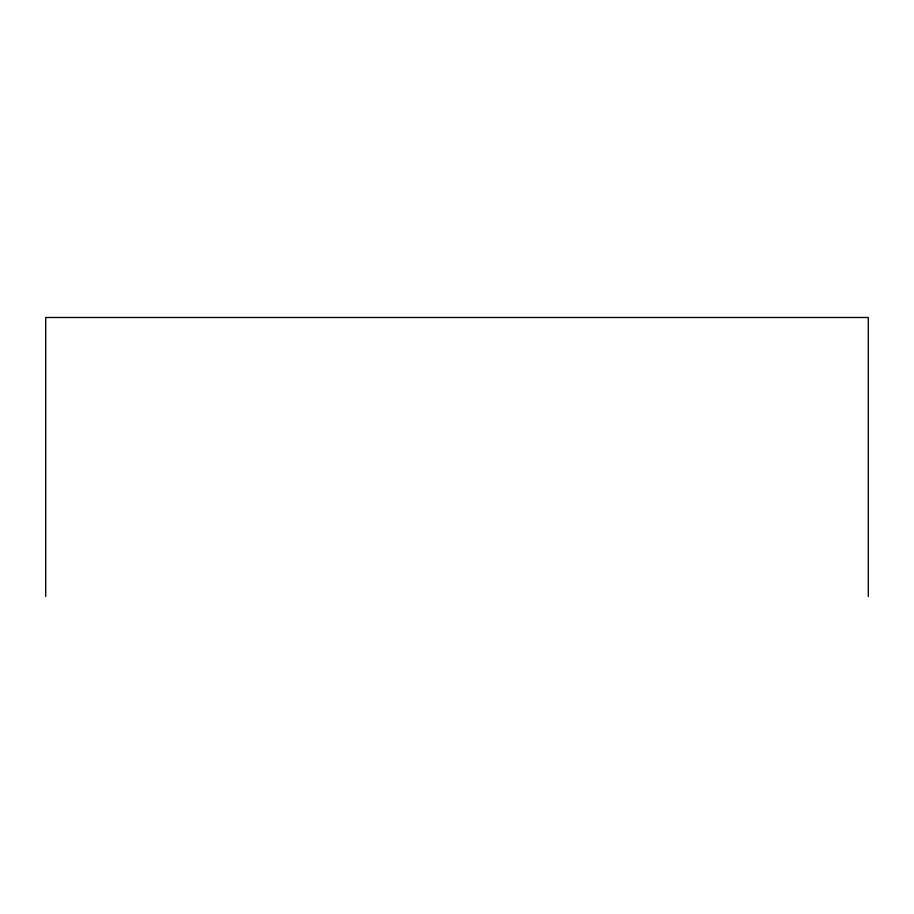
<?xml version="1.0" encoding="UTF-8"?>
<svg xmlns="http://www.w3.org/2000/svg" width="914" height="914" viewBox="0 0 914 914"><rect width="100%" height="100%" fill="white"/><g stroke="black" fill="none" stroke-linecap="round" stroke-linejoin="round"><path stroke-width="1.37" d="M868.3 596.511L868.3 317.489L45.7 317.489L45.7 596.511"/></g></svg>
